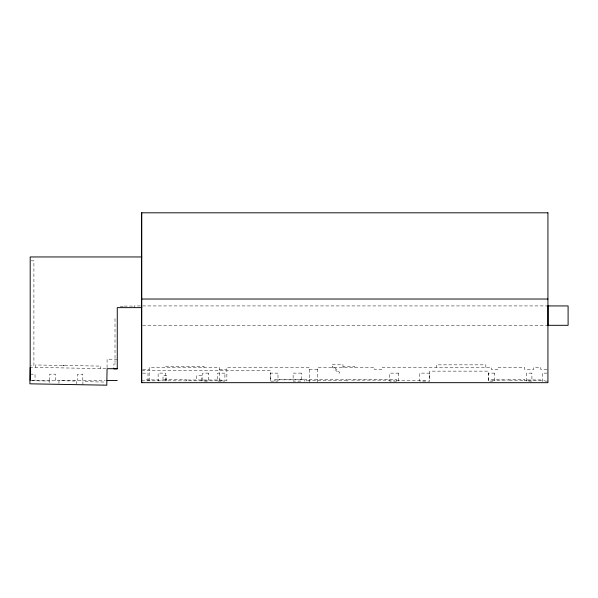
<?xml version="1.0" encoding="UTF-8"?>
<svg xmlns="http://www.w3.org/2000/svg" width="598" height="598" viewBox="0 0 598 598"><rect width="100%" height="100%" fill="white"/><g stroke="black" fill="none" stroke-linecap="round" stroke-linejoin="round"><path stroke-width="0.45" stroke-dasharray="2.99 2.24" d="M35.656 367.434L35.701 364.959L100.815 366.111L100.77 368.585M49.223 382.608L49.253 381.053L29.952 380.709M58.933 383.43L58.985 380.717L76.806 381.031L76.753 383.744M82.883 384.761L82.935 381.651L103.708 382.017L103.671 384.35M31.118 260.833L33.907 260.833L33.907 365.445L31.118 365.445M140.343 305.952L134.176 305.952L134.176 307.634M142.705 305.929L546.991 305.929M124.264 306.079L133.526 306.079M120.265 306.236L123.48 306.236M142.705 325.312L546.991 325.312M117.268 359.204L107.072 359.204L107.072 368.697L31.118 367.351M115.571 363.988L113.867 363.988L113.867 368.062M547.035 369.422L540.816 369.422L540.816 367.389L533.715 367.389L533.715 369.519L524.625 369.519L524.625 367.389L497.738 367.389L497.738 369.519L491.324 369.519L491.324 367.389L382.122 367.389L382.122 369.519L374.498 369.519L374.498 367.389L317.59 367.389L317.59 382.675M142.698 369.519L149.179 369.519M219.399 369.519L226.859 369.519L226.859 367.389L309.33 367.389L309.33 382.675M309.33 369.519L317.59 369.519M141.771 370.633L270.7 370.633L270.7 380.821M142.66 373.13L147.998 373.13L147.998 380.829M547.118 373.13L542.244 373.13L542.244 381.12L547.925 381.12M30.192 374.176L35.035 374.176L35.035 380.5M491.003 379.88L507.328 379.88M527.406 379.939L543.096 379.939M351.579 380.134L394.658 380.134M491.9 380.096L508.27 380.096M509.287 380.223L527.137 380.223M396.609 380.321L426.09 380.321M30.999 380.5L105.158 380.5M307.409 380.448L348.26 380.448M528.131 380.702L544.987 380.702M141.771 380.829L226.859 380.829L226.859 370.633M524.596 380.956L524.596 379.244L508.584 379.244L508.584 380.956M488.267 380.896L488.267 371.141L429.648 371.141L429.648 380.896M485.845 367.389L485.845 364.847L436.383 364.847L436.383 367.389M396.287 380.971L396.287 379.274L348.821 379.274L348.821 380.971M354.786 367.389L354.786 366.537L343.506 366.537L343.506 367.389M347.146 381.083L347.146 379.498L308.359 379.498L308.359 381.083M342.953 367.389L342.953 364.593L332.473 364.593L332.473 367.389M306.669 381.083L306.669 379.498L274.863 379.498L274.863 381.083M304.831 381.262L304.831 379.842L274.998 379.842L274.998 381.262M221.297 380.829L221.297 380.007L187.585 380.007L187.585 380.829M219.399 380.829L219.399 367.389L149.179 367.389L149.179 380.829M204.023 367.389L204.023 366.245L165.616 366.245L165.616 367.389M201.638 380.829L201.638 375.462L196.779 375.462L196.779 380.829M186.217 380.829L186.217 379.401L162.051 379.401L162.051 380.829M166.7 380.829L166.7 375.462L163.015 375.462L163.015 380.829M165.534 380.806L165.534 373.13L158.134 373.13L158.134 380.806M158.687 380.829L158.687 379.909L145.598 379.909L145.598 380.829M115.01 318.637L115.01 362.508M82.793 380.5L82.793 374.176L77.68 374.176L77.68 380.5M55.517 380.5L55.517 374.176L49.514 374.176L49.514 380.5M333.116 365.969L332.309 366.776L338.894 373.361L339.701 372.547L333.116 365.969M64.106 365.438L62.954 365.438L64.106 365.46M208.65 373.13L202.677 373.13L202.677 381.12L208.65 381.12L208.65 373.13M224.908 373.13L217.635 373.13L217.635 381.12L224.908 381.12L224.908 373.13M277.988 373.13L270.528 373.13L270.528 381.12L277.988 381.12L277.988 373.13M301.452 373.13L293.132 373.13L293.132 381.12L301.452 381.12L301.452 373.13M398.769 373.13L389.709 373.13L389.709 381.12L398.769 381.12L398.769 373.13M429.79 373.13L419.789 373.13L419.789 381.12L429.79 381.12L429.79 373.13M494.666 373.13L488.409 373.13L488.409 381.12L494.666 381.12L494.666 373.13M531.899 373.13L526.464 373.13L526.464 381.12L531.899 381.12L531.899 373.13"/><path stroke-width="0.9" d="M30.192 367.336L29.9 383.819L106.78 385.187L107.072 368.697L117.268 368.697M141.771 256.953L30.192 256.953L30.192 380.5M141.487 299.03L547.925 299.03M547.925 305.929L568.1 305.929L568.1 325.312L547.925 325.312M141.771 307.634L117.268 307.634L117.268 368.884L113.867 368.884M107.02 380.5L117.268 380.5M548.052 305.929L548.052 325.312M141.771 212.813L141.771 382.675M547.925 212.813L141.487 212.813L141.487 382.675L547.925 382.675L547.925 212.813"/></g></svg>
